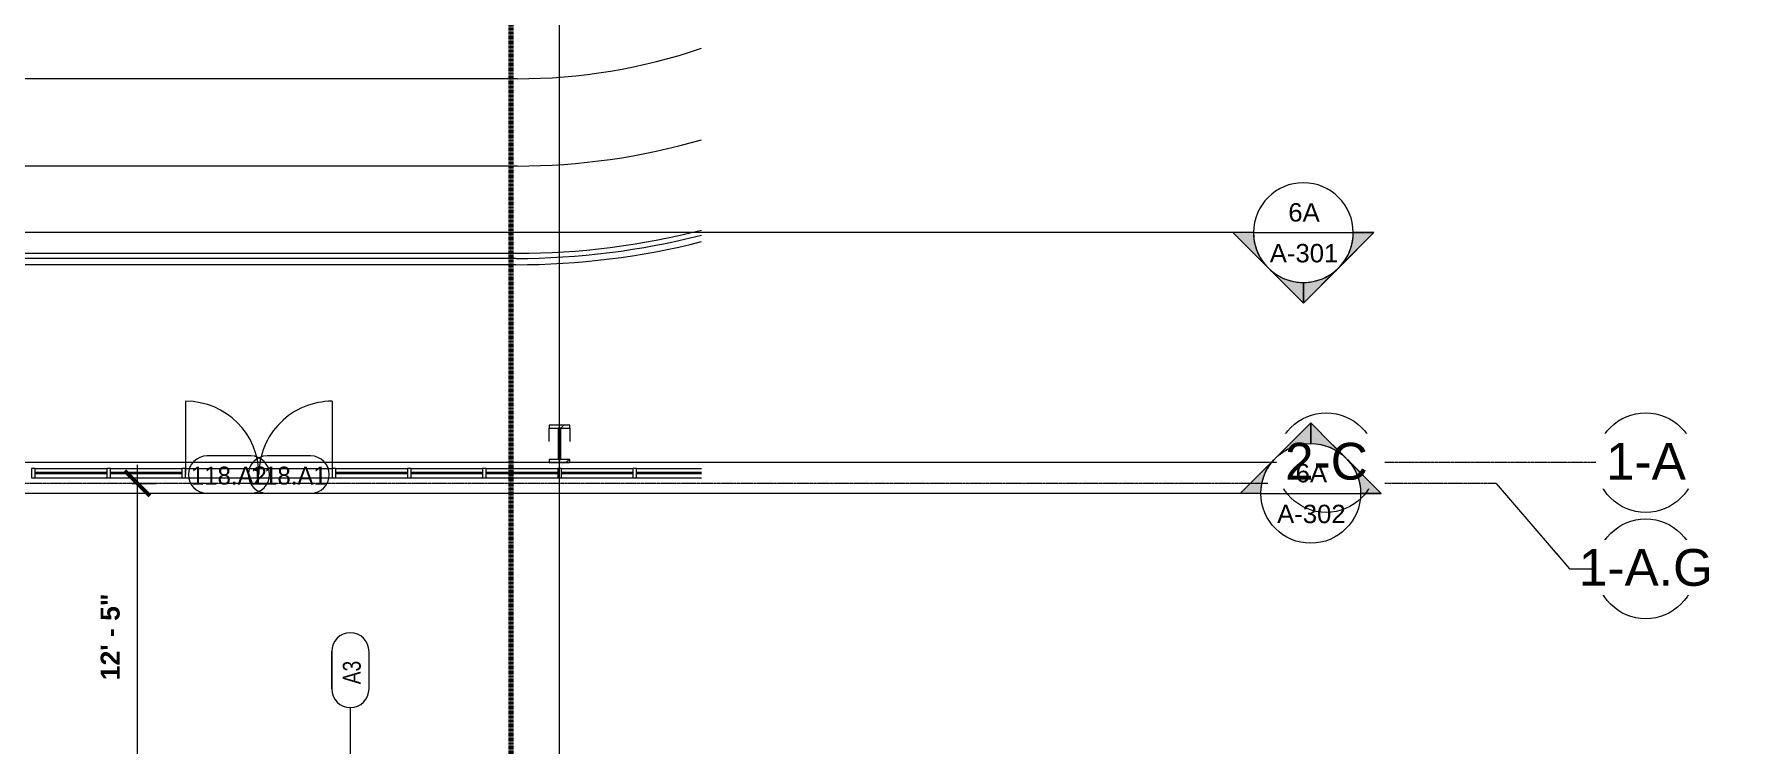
# Model space of a CAD drawing. Header units: inches. Extents: x 21592 to 24810, y -23179 to -20467.
# Drawn here: x 23991 to 24810, y -22495 to -22153 of the extents above; entities that cross this region are included whole.
import ezdxf

# ---------------------------------------------------------------- set-up
doc = ezdxf.new("R2010")
doc.units = ezdxf.units.IN
doc.header["$MEASUREMENT"] = 0
doc.linetypes.add('Dash', pattern=[0.25, 0.125, -0.125])
doc.linetypes.add('Grid Line 1_2_', pattern=[0.875, 0.5, -0.125, 0.125, -0.125])
for name, color, linetype, lineweight in [('A-ANNO-DIMS', 211, 'Continuous', 9), ('A-ANNO-DIMS-96', 211, 'Continuous', 9), ('A-ANNO-MATC', 214, 'Dash', 140), ('A-DOOR', 31, 'Continuous', 20), ('A-DOOR-IDEN', 31, 'Continuous', 9), ('A-FLOR', 192, 'Continuous', 20), ('A-FLOR-HRAL', 11, 'Continuous', 20), ('A-FLOR-OTLN', 90, 'Continuous', 140), ('A-GLAZ-CURT', 52, 'Continuous', 20), ('A-GLAZ-CWMG', 51, 'Continuous', 20), ('A-WALL-IDEN', 211, 'Continuous', 9), ('G-ANNO-SYMB', 111, 'Continuous', 9), ('S-BEAM', 12, 'Continuous', 20), ('S-GRID', 1, 'Continuous', 9), ('S-GRID-IDEN', 1, 'Continuous', 9)]:
    doc.layers.add(name, color=color, linetype=linetype, lineweight=lineweight)
doc.styles.add('Arial', font='arial.ttf', dxfattribs={"height": 17.703593})
doc.styles.add('Arial_1', font='arial.ttf', dxfattribs={"height": 8.851796})
doc.styles.add('Arial_B', font='arialbd.ttf', dxfattribs={"height": 9.132806})
doc.styles.add('Century Gothic', font='GOTHIC.TTF', dxfattribs={"height": 8.622671})
doc.styles.add('Century Gothic_1', font='GOTHIC.TTF', dxfattribs={"width": 0.8, "height": 8.622671})
doc.dimstyles.new('OD_Dimension_2', dxfattribs={"dimscale": 12, "dimtxt": 9, "dimasz": 1, "dimexe": 0.75, "dimexo": 0.5, "dimgap": 0.5, "dimtad": 1, "dimdec": 4, "dimrnd": 0.0625, "dimzin": 3, "dimdsep": 46, "dimlunit": 4, "dimtxsty": 'Arial_B', "dimblk1": 'OBLIQUE', "dimblk2": 'OBLIQUE', "dimsah": 1, "dimcen": 0.09, "dimdle": 0.75, "dimazin": 0, "dimtfac": 1, "dimtdec": 4, "dimtix": 1, "dimtmove": 0, "dimatfit": 3, "dimfxl": 1, "dimtvp": 1, "dimtfill": 1, "dimfrac": 2, "dimtolj": 1, "dimtzin": 0, "dimlwd": 13, "dimlwe": 13, "dimarcsym": 2})
pattern_1 = [(225, (24243.89, -22360.053), (9.503515, -9.503515), []), (225, (24243.89, -22374.453), (9.503515, -9.503515), [])]

# ---------------------------------------------------------------- blocks, each defined once
blk = doc.blocks.new('Top Rail Type - Top Rail_Internal_-939601-Enlarged First Floor Plan _West_')
at = {"layer": 'A-FLOR-HRAL', "color": 43, "lineweight": 13}
for p, q in [((24222.81, -22261.26), (23241.39, -22261.26)), ((24222.81, -22264.3), (23241.39, -22264.3))]:
    blk.add_line(p, q, dxfattribs=at)
for radius, end in [(362.48, 284.28425), (365.52, 284.16299)]:
    blk.add_arc((24222.81, -21898.78), radius, 270, end, dxfattribs=at)
blk = doc.blocks.new('columns and girder2 - one-1334686-Enlarged First Floor Plan _West_')
at = {"layer": 'S-BEAM', "lineweight": 9}
h = blk.add_hatch(dxfattribs=at)
h.set_pattern_fill('FP_20', color=8, style=0, pattern_type=2)
h.set_pattern_definition(pattern_1)
h.paths.add_polyline_path([(-5, -0.5), (-5, -2), (5, -2), (5, -0.5)], flags=0)
h.paths.add_polyline_path([(-5, -17.03), (-5, -18.55), (5, -18.55), (5, -17.03)], flags=0)
h.paths.add_polyline_path([(5, -1204.89), (-5, -1204.89), (-5, -1206.4), (5, -1206.4)], flags=0)
h.paths.add_polyline_path([(5, -1224.25), (-5, -1224.25), (-5, -1225), (5, -1225)], flags=0)
h = blk.add_hatch(dxfattribs=at)
h.set_pattern_fill('FP_20', color=8, style=0, pattern_type=2)
h.set_pattern_definition(pattern_1)
h.paths.add_polyline_path([(-0.63, -2), (-0.63, -17.03), (0.62, -17.03), (0.62, -2)], flags=0)
h.paths.add_polyline_path([(0.62, -1206.4), (-0.63, -1206.4), (-0.63, -1224.25), (0.62, -1224.25)], flags=0)
at = {"layer": 'S-BEAM', "color": 7}
for p, q in [((5, -0.5), (-5, -0.5)), ((-5, -0.5), (-5, -2)), ((-5, -2), (5, -2)), ((0.62, -2), (-0.63, -2)), ((-0.63, -2), (-0.63, -17.03)), ((0.62, -17.03), (0.62, -2)), ((5, -2), (5, -0.5)), ((5, -17.03), (-5, -17.03)), ((-5, -17.03), (-5, -18.55)), ((-5, -18.55), (5, -18.55)), ((-0.63, -17.03), (0.62, -17.03)), ((5, -18.55), (5, -17.03))]:
    blk.add_line(p, q, dxfattribs=at)
at = {"layer": 'S-BEAM', "color": 43, "lineweight": 13}
for p, q in [((-5, -17.03), (-5, -10.69)), ((5, -10.69), (5, -17.03))]:
    blk.add_line(p, q, dxfattribs=at)
blk = doc.blocks.new('System Panel - Interior Glazing-1220293-Enlarged First Floor Plan _West_')
at = {"layer": 'A-GLAZ-CURT', "color": 7}
for p, q in [((17.22, -0.56), (-14.06, -0.56)), ((-14.06, -0.94), (17.22, -0.94)), ((17.22, -0.94), (17.22, -0.56))]:
    blk.add_line(p, q, dxfattribs=at)
blk = doc.blocks.new('System Panel - Interior Glazing-V23-Enlarged First Floor Plan _West_')
at = {"layer": 'A-GLAZ-CURT', "color": 7}
for p, q in [((17.21875, -0.5625), (-17.21875, -0.5625)), ((-17.21875, -0.5625), (-17.21875, -0.9375)), ((-17.21875, -0.9375), (17.21875, -0.9375)), ((17.21875, -0.9375), (17.21875, -0.5625))]:
    blk.add_line(p, q, dxfattribs=at)
blk = doc.blocks.new('Door_Single_Storefront - one-1970956-Enlarged First Floor Plan _West_')
at = {"layer": 'A-DOOR', "color": 43, "lineweight": 13}
blk.add_line((-17.65625, -35.3125), (-17.65625, 0), dxfattribs=at)
blk.add_arc((-17.65625, 0), 35.3125, 270, 0, dxfattribs=at)
blk = doc.blocks.new('Door_Single_Storefront - one-1970957-Enlarged First Floor Plan _West_')
at = {"layer": 'A-DOOR', "color": 43, "lineweight": 13}
blk.add_line((-17.65625, 35.3125), (-17.65625, 0), dxfattribs=at)
blk.add_arc((-17.65625, 0), 35.3125, 360, 90, dxfattribs=at)
blk = doc.blocks.new('Rectangular Mullion - Interior 1_75_ x 4_5_-1179494-Enlarged First Floor Plan _West_')
at = {"layer": 'A-GLAZ-CWMG', "color": 43, "lineweight": 13}
for p, q in [((24244.77, -22362.3), (24279.2, -22362.3)), ((24244.77, -22366.8), (24279.2, -22366.8))]:
    blk.add_line(p, q, dxfattribs=at)
blk = doc.blocks.new('Rectangular Mullion - Interior 1_75_ x 4_5_-1220290-Enlarged First Floor Plan _West_')
at = {"layer": 'A-GLAZ-CWMG', "color": 7}
for p, q in [((-0.875, 3), (0.875, 3)), ((-0.875, -1.5), (-0.875, 3)), ((0.875, 3), (0.875, -1.5)), ((0.875, -1.5), (-0.875, -1.5))]:
    blk.add_line(p, q, dxfattribs=at)
blk = doc.blocks.new('Rectangular Mullion - Interior 1_75_ x 4_5_-1970954-Enlarged First Floor Plan _West_')
at = {"layer": 'A-GLAZ-CWMG', "color": 43, "lineweight": 13}
for p, q in [((22905.83, -22362.3), (22941.14, -22362.3)), ((22905.83, -22366.8), (22941.14, -22366.8))]:
    blk.add_line(p, q, dxfattribs=at)
blk = doc.blocks.new('Rectangular Mullion - Interior 1_75_ x 4_5_-1970955-Enlarged First Floor Plan _West_')
at = {"layer": 'A-GLAZ-CWMG', "color": 43, "lineweight": 13}
for p, q in [((22941.14, -22362.3), (22976.45, -22362.3)), ((22941.14, -22366.8), (22976.45, -22366.8))]:
    blk.add_line(p, q, dxfattribs=at)
blk = doc.blocks.new('Rectangular Mullion - Interior 1_75_ x 4_5_-V26-Enlarged First Floor Plan _West_')
at = {"layer": 'A-GLAZ-CWMG', "color": 43, "lineweight": 13}
for p, q in [((24280.95, -22362.3), (24312.23, -22362.3)), ((24280.95, -22366.8), (24312.23, -22366.8))]:
    blk.add_line(p, q, dxfattribs=at)
blk = doc.blocks.new('Section - Section Head - Filled-1526-Enlarged First Floor Plan _West_')
at = {"layer": 'G-ANNO-SYMB'}
h = blk.add_hatch(color=256, dxfattribs=at)
edge = h.paths.add_edge_path(flags=0)
edge.add_line((-0.4268, 0.1768), (-0.25, 0.3536))
edge.add_line((-0.25, 0.3536), (-0.25, 0.25))
edge.add_arc((-0.25, 0), 0.25, 90, 135)
h = blk.add_hatch(color=256, dxfattribs=at)
edge = h.paths.add_edge_path(flags=0)
edge.add_arc((-0.25, 0), 0.25, 45, 90)
edge.add_line((-0.25, 0.25), (-0.25, 0.3536))
edge.add_line((-0.25, 0.3536), (-0.0732, 0.1768))
h = blk.add_hatch(color=256, dxfattribs=at)
edge = h.paths.add_edge_path(flags=0)
edge.add_arc((-0.25, 0), 0.2503, 137.9216, 180)
edge.add_line((-0.5003, 0), (-0.6036, 0))
edge.add_line((-0.6036, 0), (-0.4358, 0.1678))
h = blk.add_hatch(color=256, dxfattribs=at)
edge = h.paths.add_edge_path(flags=0)
edge.add_line((-0.0642, 0.1678), (0.1036, 0))
edge.add_line((0.1036, 0), (0.0003, 0))
edge.add_arc((-0.25, 0), 0.2503, 0, 42.0784)
for p, q in [((-0.25, 0.3536), (-0.6036, 0)), ((-0.25, 0.3536), (-0.4268, 0.1768)), ((-0.25, 0.3536), (0.1036, 0)), ((-0.25, 0.25), (-0.25, 0.3536)), ((-0.0732, 0.1768), (-0.25, 0.3536)), ((-0.25, 0.3536), (-0.25, 0.25)), ((-0.4358, 0.1678), (-0.6036, 0)), ((0.1036, 0), (-0.0642, 0.1678)), ((-0.6036, 0), (-0.5003, 0)), ((0.0003, 0), (0.1036, 0)), ((-0.5, 0), (-0.6036, 0)), ((0, 0), (0.1036, 0))]:
    blk.add_line(p, q, dxfattribs=at)
for radius, start, end in [(0.25, 360, 180), (0.25, 90, 135), (0.25, 45, 90), (0.2503, 137.9216, 180), (0.2503, 0, 42.0784), (0.25, 180, 360)]:
    blk.add_arc((-0.25, 0), radius, start, end, dxfattribs=at)
blk = doc.blocks.new('Grid - Grid Head - Circle-14747-Enlarged First Floor Plan _West_')
at = {"layer": 'S-GRID-IDEN'}
blk.add_circle((0, 0), 0.25, dxfattribs=at)
blk = doc.blocks.new('Door Tag - Door Tag-4658-Enlarged First Floor Plan _West_')
at = {"layer": 'A-DOOR-IDEN', "color": 153}
for p, q in [((0.109375, 0.09375), (-0.109375, 0.09375)), ((-0.109375, -0.09375), (0.109375, -0.09375))]:
    blk.add_line(p, q, dxfattribs=at)
for centre, start, end in [((-0.109375, 0), 90, 270), ((0.109375, 0), 270, 90)]:
    blk.add_arc(centre, 0.09375, start, end, dxfattribs=at)
blk = doc.blocks.new('Wall Tag - 1_4_-1369832-Enlarged First Floor Plan _West_')
at = {"layer": 'A-WALL-IDEN', "color": 153}
for p, q in [((-0.0822, 0.0968), (0.1053, 0.0968)), ((0.1053, 0.0968), (-0.0822, 0.0968)), ((-0.0822, -0.0907), (0.1053, -0.0907)), ((-0.0822, -0.0907), (0.1053, -0.0907))]:
    blk.add_line(p, q, dxfattribs=at)
for centre, start, end in [((-0.0822, 0.0031), 90, 270), ((-0.0822, 0.0031), 90, 270), ((0.1053, 0.0031), 270, 90), ((0.1053, 0.0031), 270, 90)]:
    blk.add_arc(centre, 0.0937, start, end, dxfattribs=at)
blk = doc.blocks.new('DIMBLOCK16-Enlarged First Floor Plan _West_')
at = {"layer": 'A-ANNO-DIMS-96', "lineweight": 50}
for p, q in [((24040.67, -22369.55), (24034.67, -22363.55)), ((24040.67, -22369.55), (24046.67, -22375.55)), ((24040.67, -22518.55), (24034.67, -22512.55)), ((24040.67, -22518.55), (24046.67, -22524.55))]:
    blk.add_line(p, q, dxfattribs=at)
at = {"layer": 'A-ANNO-DIMS-96', "lineweight": 13}
for p, q in [((24040.67, -22518.55), (24040.67, -22360.55)), ((24038.19, -22369.55), (24049.67, -22369.55)), ((24040.67, -22369.55), (24038.19, -22369.55)), ((24129.33, -22518.55), (24031.67, -22518.55)), ((24040.67, -22518.55), (24129.33, -22518.55))]:
    blk.add_line(p, q, dxfattribs=at)
at = {"layer": 'A-ANNO-DIMS-96', "color": 0, "lineweight": 13, "insert": (24022.97, -22464.27), "char_height": 9.133, "width": 48.5143, "attachment_point": 1, "rotation": 90, "line_spacing_factor": 0.938532, "style": 'Arial_B', "bg_fill": 3, "box_fill_scale": 1.25, "bg_fill_color": 0, "bg_fill_transparency": 0}
blk.add_mtext('12\' - 5"', dxfattribs=at)
blk = doc.blocks.new('_Oblique')
at = {"color": 0, "linetype": 'ByBlock', "lineweight": -2}
blk.add_line((-0.5, -0.5), (0.5, 0.5), dxfattribs=at)

msp = doc.modelspace()

# ---------------------------------------------------------------- linework, layer by layer
at = {"layer": 'A-ANNO-MATC', "color": 163}
msp.add_line((24220.4473, -20466.80665), (24220.4473, -23129.8711), dxfattribs=at)
at = {"layer": 'A-FLOR', "color": 43, "lineweight": 13}
msp.add_line((23241.38923, -22258.77996), (24223.42117, -22258.77996), dxfattribs=at)
msp.add_arc((24223.42117, -21898.77996), 360, 270, 284.2828739, dxfattribs=at)
at = {"layer": 'A-FLOR-OTLN', "color": 43, "lineweight": 13}
for p, q in [((24223.42117, -22174.77996), (23241.38923, -22174.77996)), ((24223.42117, -22216.77996), (23241.38923, -22216.77996))]:
    msp.add_line(p, q, dxfattribs=at)
for radius, end in [(276, 288.77473351), (318, 286.21853714), (360, 284.2842745)]:
    msp.add_arc((24223.42117, -21898.77996), radius, 270, end, dxfattribs=at)
at = {"layer": 'A-WALL-IDEN', "color": 153}
msp.add_line((24143.17218, -22518.55281), (24143.17218, -22477.44489), dxfattribs=at)
at = {"layer": 'G-ANNO-SYMB'}
for q in [(22003.89418, -22248.83309), (24625.98286, -22248.83309)]:
    msp.add_line((24577.98286, -22248.83309), q, dxfattribs=at)
at = {"layer": 'S-GRID', "linetype": 'Grid Line 1_2_'}
for p, q in [((24243.89023, -23071.83025), (24243.89023, -20713.12653)), ((24243.89023, -23130.6211), (24243.89023, -20902.42781)), ((24694.78907, -22369.55281), (22737.5125, -22369.55281))]:
    msp.add_line(p, q, dxfattribs=at)

# ---------------------------------------------------------------- block references
at = {"layer": 'A-DOOR', "color": 43, "lineweight": 13}
msp.add_blockref('Door_Single_Storefront - one-1970957-Enlarged First Floor Plan _West_', (24081.48398, -22365.30281), dxfattribs=at)
at = {"layer": 'A-DOOR', "color": 43, "lineweight": 13, "rotation": 180}
msp.add_blockref('Door_Single_Storefront - one-1970956-Enlarged First Floor Plan _West_', (24116.79648, -22365.30281), dxfattribs=at)
at = {"layer": 'A-DOOR-IDEN', "color": 153, "xscale": 95.99999999999994, "yscale": 95.99999999999994, "zscale": 95.99999999999994}
for p in [(24084.73292, -22365.30281), (24113.54753, -22365.30281)]:
    msp.add_blockref('Door Tag - Door Tag-4658-Enlarged First Floor Plan _West_', p, dxfattribs=at)
at = {"layer": 'A-FLOR-HRAL', "color": 43, "lineweight": 13}
msp.add_blockref('Top Rail Type - Top Rail_Internal_-939601-Enlarged First Floor Plan _West_', (0, 0), dxfattribs=at)
at = {"layer": 'A-GLAZ-CURT', "color": 43, "lineweight": 13, "rotation": 180}
for name, p in [('System Panel - Interior Glazing-V23-Enlarged First Floor Plan _West_', (24008.67148, -22365.30281)), ('System Panel - Interior Glazing-V23-Enlarged First Floor Plan _West_', (24044.85898, -22365.30281)), ('System Panel - Interior Glazing-V23-Enlarged First Floor Plan _West_', (24153.42148, -22365.30281)), ('System Panel - Interior Glazing-V23-Enlarged First Floor Plan _West_', (24189.60898, -22365.30281)), ('System Panel - Interior Glazing-V23-Enlarged First Floor Plan _West_', (24225.79648, -22365.30281)), ('System Panel - Interior Glazing-V23-Enlarged First Floor Plan _West_', (24261.98398, -22365.30281)), ('System Panel - Interior Glazing-1220293-Enlarged First Floor Plan _West_', (24298.17148, -22365.30281))]:
    msp.add_blockref(name, p, dxfattribs=at)
at = {"layer": 'A-GLAZ-CWMG', "color": 43, "lineweight": 13, "extrusion": (0, 0, -1)}
for p in [(-23990.57773, -22365.30281), (-24026.76523, -22365.30281), (-24062.95273, -22365.30281), (-24135.32773, -22365.30281), (-24171.51523, -22365.30281), (-24207.70273, -22365.30281), (-24243.89023, -22365.30281), (-24280.07773, -22365.30281)]:
    msp.add_blockref('Rectangular Mullion - Interior 1_75_ x 4_5_-1220290-Enlarged First Floor Plan _West_', p, dxfattribs=at)
at = {"layer": 'A-GLAZ-CWMG', "color": 43, "lineweight": 13}
for name, p in [('Rectangular Mullion - Interior 1_75_ x 4_5_-1179494-Enlarged First Floor Plan _West_', (-253.3125, 0)), ('Rectangular Mullion - Interior 1_75_ x 4_5_-1179494-Enlarged First Floor Plan _West_', (-217.125, 0)), ('Rectangular Mullion - Interior 1_75_ x 4_5_-1970954-Enlarged First Floor Plan _West_', (1158, 0)), ('Rectangular Mullion - Interior 1_75_ x 4_5_-1970955-Enlarged First Floor Plan _West_', (1158, 0)), ('Rectangular Mullion - Interior 1_75_ x 4_5_-1179494-Enlarged First Floor Plan _West_', (-108.5625, 0)), ('Rectangular Mullion - Interior 1_75_ x 4_5_-1179494-Enlarged First Floor Plan _West_', (-72.375, 0)), ('Rectangular Mullion - Interior 1_75_ x 4_5_-1179494-Enlarged First Floor Plan _West_', (-36.1875, 0)), ('Rectangular Mullion - Interior 1_75_ x 4_5_-1179494-Enlarged First Floor Plan _West_', (0, 0)), ('Rectangular Mullion - Interior 1_75_ x 4_5_-V26-Enlarged First Floor Plan _West_', (0, 0))]:
    msp.add_blockref(name, p, dxfattribs=at)
at = {"layer": 'A-WALL-IDEN', "color": 153, "xscale": 95.99999999999994, "yscale": 95.99999999999994, "zscale": 95.99999999999994, "rotation": 89.99999999999991}
msp.add_blockref('Wall Tag - 1_4_-1369832-Enlarged First Floor Plan _West_', (24143.46589, -22460.54957), dxfattribs=at)
at = {"layer": 'G-ANNO-SYMB', "xscale": 95.99999999999994, "yscale": 95.99999999999994, "zscale": 95.99999999999994, "rotation": 180}
msp.add_blockref('Section - Section Head - Filled-1526-Enlarged First Floor Plan _West_', (24577.98286, -22248.83309), dxfattribs=at)
at = {"layer": 'S-BEAM', "color": 43, "lineweight": 13, "rotation": 180}
msp.add_blockref('columns and girder2 - one-1334686-Enlarged First Floor Plan _West_', (24243.89023, -22360.05281), dxfattribs=at)
at = {"layer": 'S-GRID-IDEN', "xscale": 95.99999999999994, "yscale": 95.99999999999994, "zscale": 95.99999999999994, "rotation": 89.99999999999977}
for p in [(24612.97484, -22359.55281), (24766.78907, -22359.55281), (24766.78907, -22410.6725)]:
    msp.add_blockref('Grid - Grid Head - Circle-14747-Enlarged First Floor Plan _West_', p, dxfattribs=at)

# ---------------------------------------------------------------- texts
at = {"layer": 'A-DOOR-IDEN', "char_height": 8.622671, "width": 46.008, "attachment_point": 2, "line_spacing_factor": 0.984117, "style": 'Century Gothic'}
for s, insert in [('118.A2', (24084.69159, -22361.4715)), ('118.A1', (24113.50621, -22361.4715))]:
    msp.add_mtext(s, dxfattribs=dict(at, insert=insert))
at = {"layer": 'G-ANNO-SYMB', "char_height": 8.851796, "attachment_point": 2, "line_spacing_factor": 0.938532, "style": 'Arial_1'}
for s, insert, width in [('6A', (24602.29023, -22234.66396), 18.036), ('A-301', (24602.29023, -22254.30021), 39.312), ('A-302', (24605.83211, -22379.82409), 39.312)]:
    msp.add_mtext(s, dxfattribs=dict(at, insert=insert, width=width))

# ---------------------------------------------------------------- next in the draw order: texts
at = {"layer": 'A-WALL-IDEN', "insert": (24139.53155, -22460.57843), "char_height": 8.622671, "width": 14.58, "attachment_point": 2, "rotation": 90, "line_spacing_factor": 0.984117, "style": 'Century Gothic_1', "bg_fill": 3, "box_fill_scale": 1.25, "bg_fill_color": 0, "bg_fill_transparency": 0}
msp.add_mtext('A3', dxfattribs=at)
at = {"layer": 'S-GRID-IDEN', "char_height": 17.703593, "attachment_point": 2, "line_spacing_factor": 0.938532, "style": 'Arial', "bg_fill": 3, "box_fill_scale": 1.25, "bg_fill_color": 0, "bg_fill_transparency": 0}
for s, insert, width in [('1-A', (24766.88657, -22350.02306), 45.792), ('1-A.G', (24766.88657, -22401.14275), 76.896)]:
    msp.add_mtext(s, dxfattribs=dict(at, insert=insert, width=width))

# ---------------------------------------------------------------- next in the draw order: linework, layer by layer
at = {"layer": 'S-GRID', "linetype": 'Grid Line 1_2_'}
msp.add_line((24742.78907, -22359.55281), (22737.5125, -22359.55281), dxfattribs=at)
at = {"layer": 'S-GRID'}
for p, q in [((24694.78907, -22369.55281), (24730.02529, -22410.6725)), ((24730.02529, -22410.6725), (24742.78907, -22410.6725))]:
    msp.add_line(p, q, dxfattribs=at)

# ---------------------------------------------------------------- next in the draw order: texts
at = {"layer": 'S-GRID-IDEN', "insert": (24613.07233, -22350.02306), "char_height": 17.703593, "width": 47.304, "attachment_point": 2, "line_spacing_factor": 0.938532, "style": 'Arial', "bg_fill": 3, "box_fill_scale": 1.25, "bg_fill_color": 0, "bg_fill_transparency": 0}
msp.add_mtext('2-C', dxfattribs=at)

# ---------------------------------------------------------------- next in the draw order: linework, layer by layer
at = {"layer": 'G-ANNO-SYMB'}
for q in [(21776.42336, -22374.35697), (24629.52474, -22374.35697)]:
    msp.add_line((24581.52474, -22374.35697), q, dxfattribs=at)
at = {"layer": 'S-GRID', "linetype": 'Grid Line 1_2_'}
msp.add_line((24588.97484, -22359.55281), (22653.5125, -22359.55281), dxfattribs=at)

# ---------------------------------------------------------------- next in the draw order: block references
at = {"layer": 'G-ANNO-SYMB', "extrusion": (0, 0, -1), "xscale": 95.99999999999994, "yscale": 95.99999999999994, "zscale": 95.99999999999994}
msp.add_blockref('Section - Section Head - Filled-1526-Enlarged First Floor Plan _West_', (-24581.52474, -22374.35697), dxfattribs=at)

# ---------------------------------------------------------------- next in the draw order: texts
at = {"layer": 'G-ANNO-SYMB', "insert": (24605.83211, -22360.18784), "char_height": 8.851796, "width": 18.036, "attachment_point": 2, "line_spacing_factor": 0.938532, "style": 'Arial_1'}
msp.add_mtext('6A', dxfattribs=at)

# ---------------------------------------------------------------- next in the draw order: dimensions: what is measured, and where the dimension line sits
at = {"layer": 'A-ANNO-DIMS', "lineweight": 13}
dim = msp.add_linear_dim(base=(24040.67368, -22369.55281), p1=(24135.32773, -22518.55281), p2=(24032.1884, -22369.55281), angle=90, dimstyle='OD_Dimension_2', override={"dimpost": '<>', "dimfxl": 181.21457}, dxfattribs=at)
dim.commit()
dim.dimension.update_dxf_attribs({"geometry": 'DIMBLOCK16-Enlarged First Floor Plan _West_', "text_midpoint": (24030.01072, -22444.05281)})

doc.saveas('drawing.dxf')
